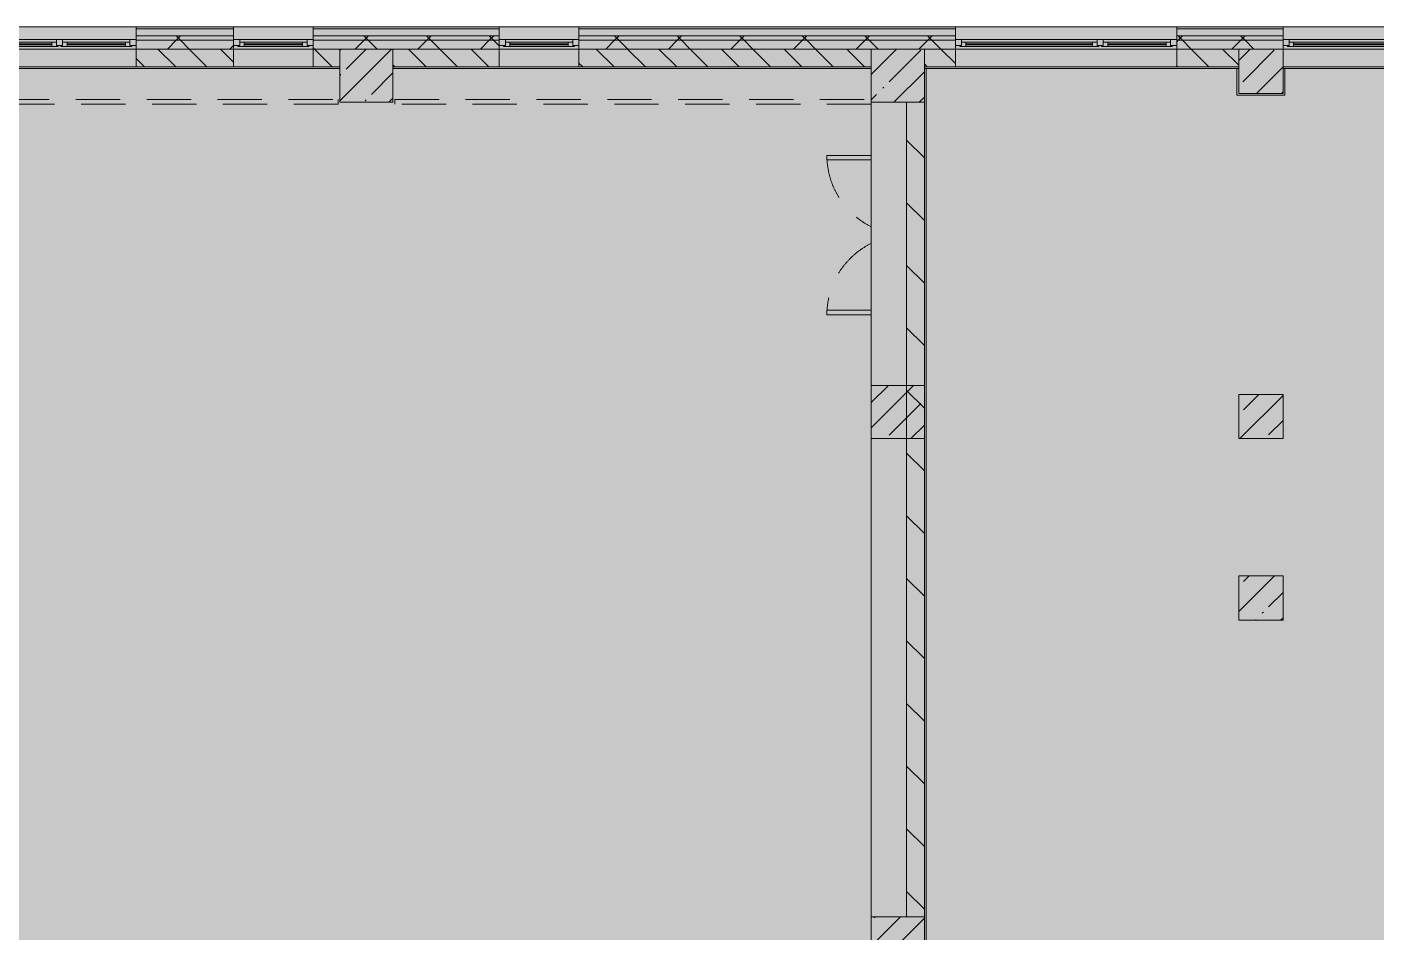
# Model space of a CAD drawing. Header units: millimetres. Extents: x -8624 to 200327, y -8553 to 29000.
# Drawn here: x 56628 to 71860, y 17127 to 27350 of the extents above; entities that cross this region are included whole.
import ezdxf

# ---------------------------------------------------------------- set-up
doc = ezdxf.new("R2010")
doc.units = ezdxf.units.MM
doc.linetypes.add('200_ШТРИХ__ш1_п0_6_', pattern=[800, 500, -300])
doc.layers.add('A-DETL-GENF-1', color=7, linetype='Continuous', lineweight=9, true_color=0xc0c0c0, transparency=0.4)
for name, color, linetype, lineweight in [('A-DETL-MBND-1', 7, '200_ШТРИХ__ш1_п0_6_', 9), ('A-WALL', 7, 'Continuous', 5), ('I-WALL', 7, 'Continuous', 5), ('S-COLS', 7, 'Continuous', 5)]:
    doc.layers.add(name, color=color, linetype=linetype, lineweight=lineweight)
for name, color, linetype, lineweight, true_color in [('A-FLOR-1', 7, 'Continuous', 5, 0xb7b7b7), ('A-GLAZ-1', 7, 'Continuous', 5, 0x737373), ('A-WALL-1', 7, 'Continuous', 5, 0x737373), ('A-WALL-2', 7, 'Continuous', 9, 0x737373), ('I-WALL-2', 7, 'Continuous', 5, 0x737373), ('S-COLS-1', 7, 'Continuous', 5, 0x737373)]:
    doc.layers.add(name, color=color, linetype=linetype, lineweight=lineweight, true_color=true_color)
pattern_1 = [(45, (0, 0), (-285.1231, 285.1231), []), (45, (285.12, 0), (-285.1231, 285.1231), [504.031, -100.806, 16.764, -84.042])]
pattern_2 = [(45, (0, 0), (-353.5534, 353.5534), []), (135, (0, 0), (-353.5534, -353.5534), [])]

# ---------------------------------------------------------------- blocks, each defined once
blk = doc.blocks.new('BSC_Колонна _Прямоугольная - 600х600-V19-3_1_2_птичка копия 1')
at = {"layer": 'S-COLS'}
h = blk.add_hatch(dxfattribs=at)
h.set_pattern_fill('FP_22', color=256, style=0, pattern_type=2)
h.set_pattern_definition([(45, (-66460, -17000), (-285.1231, 285.1231), []), (45, (-66174.88, -17000), (-285.1231, 285.1231), [504.031, -100.806, 16.764, -84.042])])
h.paths.add_polyline_path([(-300, -300), (300, -300), (300, 300), (-300, 300)])
at = {"layer": 'S-COLS-1'}
for p, q in [((300, 300), (-300, 300)), ((-300, 300), (-300, -300)), ((300, -300), (300, 300)), ((-300, -300), (300, -300))]:
    blk.add_line(p, q, dxfattribs=at)
blk = doc.blocks.new('BSC_Колонна _Прямоугольная - 500х500-V37-3_1_2_птичка копия 1')
at = {"layer": 'S-COLS'}
h = blk.add_hatch(dxfattribs=at)
h.set_pattern_fill('FP_43', color=256, style=0, pattern_type=2)
h.set_pattern_definition([(45, (-70560, -22950), (-285.1231, 285.1231), []), (45, (-70274.88, -22950), (-285.1231, 285.1231), [504.031, -100.806, 16.764, -84.042])])
h.paths.add_polyline_path([(-250, -250), (250, -250), (250, 250), (-250, 250)])
at = {"layer": 'S-COLS-1'}
for p, q in [((250, 250), (-250, 250)), ((-250, 250), (-250, -250)), ((250, -250), (250, 250)), ((-250, -250), (250, -250))]:
    blk.add_line(p, q, dxfattribs=at)
blk = doc.blocks.new('120_Окно_СКБ_2Ст - 120_Окно_СКБ_2Ст 3100х2500 _мал_створка слева_ 2-19089248-3_1_2_птичка копия 1')
at = {"layer": 'A-GLAZ-1'}
for p, q in [((-1550, -75), (-1550, -5)), ((-1550, -5), (-1480, -5)), ((1550, -5), (-1550, -5)), ((-1480, -75), (-1550, -75)), ((-1550, -75), (-1500, -75)), ((-1480, -75), (-1500, -75)), ((-1500, -75), (-1500, -85)), ((-1500, -85), (670, -85)), ((670, -85), (-1500, -85)), ((-1480, -5), (-1480, -75)), ((650, -35), (-1480, -35)), ((-1480, -35), (-1480, -75)), ((-1430, -85), (-1430, -35)), ((-1430, -55), (600, -55)), ((600, -65), (-1430, -65)), ((600, -85), (600, -35)), ((650, -75), (650, -5)), ((650, -5), (720, -5)), ((650, -75), (650, -35)), ((720, -75), (650, -75)), ((670, -75), (650, -75)), ((670, -75), (700, -75)), ((670, -85), (670, -75)), ((720, -75), (700, -75)), ((700, -75), (700, -85)), ((700, -85), (1500, -85)), ((1500, -85), (700, -85)), ((720, -5), (720, -75)), ((1480, -35), (720, -35)), ((720, -35), (720, -75)), ((770, -85), (770, -35)), ((770, -55), (1430, -55)), ((1430, -65), (770, -65)), ((1430, -85), (1430, -35)), ((1480, -75), (1480, -5)), ((1480, -5), (1550, -5)), ((1480, -75), (1480, -35)), ((1550, -75), (1480, -75)), ((1500, -75), (1480, -75)), ((1500, -75), (1550, -75)), ((1500, -85), (1500, -75)), ((1550, -5), (1550, -75))]:
    blk.add_line(p, q, dxfattribs=at)
blk = doc.blocks.new('110_Дверь_СКБ_2Ст - Д-10 1800x2100h_Актовый зал EI30-32403870-3_1_2_птичка копия 1')
at = {"layer": 'A-DETL-MBND-1'}
for points in [[(-888, 500), (-838, 500), (-838, 1000), (-888, 1000)], [(862, 500), (912, 500), (912, 1000), (862, 1000), (862, 564)]]:
    blk.add_hatch(color=256, dxfattribs=at).paths.add_polyline_path(points)
for p, q in [((-888, 1000), (-888, 500)), ((-838, 1000), (-888, 1000)), ((-838, 500), (-838, 1000)), ((912, 1000), (862, 1000)), ((862, 1000), (862, 500)), ((912, 500), (912, 1000))]:
    blk.add_line(p, q, dxfattribs=at)
for centre, start, end in [((-888, 100), 26.7445, 90), ((912, 100), 90, 153.2555)]:
    blk.add_arc(centre, 900, start, end, dxfattribs=at)
blk = doc.blocks.new('BSC_Колонна _Прямоугольная - 500х500-V103-3_1_2_птичка копия 1')
at = {"layer": 'S-COLS'}
h = blk.add_hatch(dxfattribs=at)
h.set_pattern_fill('FP_71', color=256, style=0, pattern_type=2)
h.set_pattern_definition([(45, (-70560, -20900), (-285.1231, 285.1231), []), (45, (-70274.88, -20900), (-285.1231, 285.1231), [504.031, -100.806, 16.764, -84.042])])
h.paths.add_polyline_path([(-250, -250), (250, -250), (250, 250), (-250, 250), (-250, -178)])
at = {"layer": 'S-COLS-1'}
for p, q in [((250, 250), (-250, 250)), ((-250, 250), (-250, -250)), ((250, -250), (250, 250)), ((-250, -250), (250, -250))]:
    blk.add_line(p, q, dxfattribs=at)
blk = doc.blocks.new('120_Окно_СКБ_1Ст - 120_Окно_СКБ_1Ст 900х2500_h_-19906774-3_1_2_птичка копия 1')
at = {"layer": 'A-GLAZ-1'}
for p, q in [((-450, -75), (-450, -5)), ((-450, -5), (-380, -5)), ((450, -5), (-450, -5)), ((-380, -75), (-450, -75)), ((-450, -75), (-400, -75)), ((-380, -75), (-400, -75)), ((-400, -75), (-400, -85)), ((-400, -85), (400, -85)), ((400, -85), (-400, -85)), ((-380, -5), (-380, -75)), ((380, -35), (-380, -35)), ((-380, -35), (-380, -75)), ((-330, -85), (-330, -35)), ((-330, -55), (330, -55)), ((330, -65), (-330, -65)), ((330, -85), (330, -35)), ((380, -75), (380, -5)), ((380, -5), (450, -5)), ((380, -75), (380, -35)), ((450, -75), (380, -75)), ((400, -75), (380, -75)), ((400, -75), (450, -75)), ((400, -85), (400, -75)), ((450, -5), (450, -75))]:
    blk.add_line(p, q, dxfattribs=at)
blk = doc.blocks.new('120_Окно_СКБ_2Ст - 120_Окно_СКБ_2Ст 2500х2500 _мал створка справа_-23206729-3_1_2_птичка копия 1')
at = {"layer": 'A-GLAZ-1'}
for p, q in [((-1250, -75), (-1250, -5)), ((-1250, -5), (-1180, -5)), ((1250, -5), (-1250, -5)), ((-1180, -75), (-1250, -75)), ((-1250, -75), (-1200, -75)), ((-1180, -75), (-1200, -75)), ((-1200, -75), (-1200, -85)), ((-1200, -85), (370, -85)), ((370, -85), (-1200, -85)), ((-1180, -5), (-1180, -75)), ((350, -35), (-1180, -35)), ((-1180, -35), (-1180, -75)), ((-1130, -85), (-1130, -35)), ((-1130, -55), (300, -55)), ((300, -65), (-1130, -65)), ((300, -85), (300, -35)), ((350, -75), (350, -5)), ((350, -5), (420, -5)), ((350, -75), (350, -35)), ((420, -75), (350, -75)), ((370, -75), (350, -75)), ((370, -75), (400, -75)), ((370, -85), (370, -75)), ((420, -75), (400, -75)), ((400, -75), (400, -85)), ((400, -85), (1200, -85)), ((1200, -85), (400, -85)), ((420, -5), (420, -75)), ((1180, -35), (420, -35)), ((420, -35), (420, -75)), ((470, -85), (470, -35)), ((470, -55), (1130, -55)), ((1130, -65), (470, -65)), ((1130, -85), (1130, -35)), ((1180, -75), (1180, -5)), ((1180, -5), (1250, -5)), ((1180, -75), (1180, -35)), ((1250, -75), (1180, -75)), ((1200, -75), (1180, -75)), ((1200, -75), (1250, -75)), ((1200, -85), (1200, -75)), ((1250, -5), (1250, -75))]:
    blk.add_line(p, q, dxfattribs=at)
blk = doc.blocks.new('120_Окно_СКБ_2Ст - 120_Окно_СКБ_2Ст 2100х2400 _мал створка справа_-19092174-3_1_2_птичка копия 1')
at = {"layer": 'A-GLAZ-1'}
for p, q in [((-1050, -75), (-1050, -5)), ((-1050, -5), (-980, -5)), ((1050, -5), (-1050, -5)), ((-980, -75), (-1050, -75)), ((-1050, -75), (-1000, -75)), ((-980, -75), (-1000, -75)), ((-1000, -75), (-1000, -85)), ((-1000, -85), (170, -85)), ((170, -85), (-1000, -85)), ((-980, -5), (-980, -75)), ((150, -35), (-980, -35)), ((-980, -35), (-980, -75)), ((-930, -85), (-930, -35)), ((-930, -55), (100, -55)), ((100, -65), (-930, -65)), ((100, -85), (100, -35)), ((150, -75), (150, -5)), ((150, -5), (220, -5)), ((150, -75), (150, -35)), ((220, -75), (150, -75)), ((170, -75), (150, -75)), ((170, -75), (200, -75)), ((170, -85), (170, -75)), ((220, -75), (200, -75)), ((200, -75), (200, -85)), ((200, -85), (1000, -85)), ((1000, -85), (200, -85)), ((220, -5), (220, -75)), ((980, -35), (220, -35)), ((220, -35), (220, -75)), ((270, -85), (270, -35)), ((270, -55), (930, -55)), ((930, -65), (270, -65)), ((930, -85), (930, -35)), ((980, -75), (980, -5)), ((980, -5), (1050, -5)), ((980, -75), (980, -35)), ((1050, -75), (980, -75)), ((1000, -75), (980, -75)), ((1000, -75), (1050, -75)), ((1000, -85), (1000, -75)), ((1050, -5), (1050, -75))]:
    blk.add_line(p, q, dxfattribs=at)

msp = doc.modelspace()

# ---------------------------------------------------------------- hatches: boundary and pattern name
at = {"layer": 'A-DETL-GENF-1'}
msp.add_hatch(color=256, dxfattribs=at).paths.add_polyline_path([(73932, -251.7), (75850, -251.7), (75850, 3288.3), (84570, 3288.3), (84570, 27348.3), (41910, 27348.3), (41910, 23888.3), (38310.1, 23888.3), (38310.1, -251.7), (72154, -251.7)])
at = {"layer": 'A-WALL'}
h = msp.add_hatch(dxfattribs=at)
h.set_pattern_fill('FP_27', color=256, style=0, pattern_type=2)
h.set_pattern_definition(pattern_2)
h.paths.add_polyline_path([(84516.2, 27200), (84570, 27200), (84570, 27250), (80350, 27250), (80350, 27200), (84155, 27200)])
h.paths.add_polyline_path([(76598.8, 27200), (77250, 27200), (77250, 27250), (76350, 27250), (76350, 27200)])
h.paths.add_polyline_path([(65931.4, 27200), (67110, 27200), (67110, 27250), (62860, 27250), (62860, 27200), (65042.4, 27200)])
h.paths.add_polyline_path([(69610, 27200), (70810, 27200), (70810, 27250), (69610, 27250)])
h.paths.add_polyline_path([(61486.6, 27200), (61960, 27200), (61960, 27250), (59860, 27250), (59860, 27200), (60597.6, 27200)])
h.paths.add_polyline_path([(72910, 27200), (74250, 27200), (74250, 27250), (72910, 27250)])
h.paths.add_polyline_path([(57930.7, 27200), (58960, 27200), (58960, 27250), (57860, 27250), (57860, 27200)])
h.paths.add_polyline_path([(53260, 27200), (54760, 27200), (54760, 27250), (53260, 27250)])
h.paths.add_polyline_path([(50760, 27200), (50760, 27250), (49660.3, 27250), (49660.3, 27200), (49930.1, 27200)])
h.paths.add_polyline_path([(42060, 27200), (44560, 27200), (44560, 27250), (42060, 27250)])
h.paths.add_polyline_path([(48152.2, 27200), (48760.3, 27200), (48760.3, 27250), (47660, 27250), (47660, 27200)])
h = msp.add_hatch(dxfattribs=at)
h.set_pattern_fill('FP_27', color=256, style=0, pattern_type=2)
h.set_pattern_definition(pattern_2)
h.paths.add_polyline_path([(84480, 27100), (84570, 27100), (84570, 27200), (80350, 27200), (80350, 27100), (84155, 27100)])
h.paths.add_polyline_path([(66820.3, 27100), (67110, 27100), (67110, 27200), (62860, 27200), (62860, 27100), (66375.8, 27100)])
h.paths.add_polyline_path([(69610, 27100), (70810, 27100), (70810, 27200), (69610, 27200)])
h.paths.add_polyline_path([(72910, 27100), (74250, 27100), (74250, 27200), (72910, 27200)])
h.paths.add_polyline_path([(76598.8, 27100), (77250, 27100), (77250, 27200), (76350, 27200), (76350, 27100)])
h.paths.add_polyline_path([(61960, 27100), (61960, 27200), (59860, 27200), (59860, 27100), (61486.6, 27100)])
h.paths.add_polyline_path([(58960, 27100), (58960, 27200), (57860, 27200), (57860, 27100), (57930.7, 27100)])
h.paths.add_polyline_path([(54374.9, 27100), (54760, 27100), (54760, 27200), (53260, 27200), (53260, 27100), (53486, 27100)])
h.paths.add_polyline_path([(50760, 27100), (50760, 27200), (49660.3, 27200), (49660.3, 27100), (49930.1, 27100)])
h.paths.add_polyline_path([(42160, 27100), (44560, 27100), (44560, 27200), (42160, 27200)])
h.paths.add_polyline_path([(48152.2, 27100), (48760.3, 27100), (48760.3, 27200), (47660, 27200), (47660, 27100)])
h = msp.add_hatch(dxfattribs=at)
h.set_pattern_fill('FP_25', color=256, style=0, pattern_type=2)
h.set_pattern_definition([(135, (0, 0), (-176.7767, -176.7767), [])])
h.paths.add_polyline_path([(80350, 26900), (80650, 26900), (80650, 27100), (80350, 27100), (80350, 27006.1)])
h.paths.add_polyline_path([(81150, 26900), (84200, 26900), (84200, 27100), (81150, 27100), (81150, 27031.3)])
h.paths.add_polyline_path([(76350, 26900), (76750, 26900), (76750, 27100), (76350, 27100)])
h.paths.add_polyline_path([(72910, 26900), (73540, 26900), (73540, 27100), (72910, 27100)])
h.paths.add_polyline_path([(70310, 26900), (70310, 27100), (69610, 27100), (69610, 26900)])
h.paths.add_polyline_path([(65042.4, 26900), (66160, 26900), (66160, 27100), (62860, 27100), (62860, 26900), (63264.5, 26900)])
h.paths.add_polyline_path([(66760, 26900), (67110, 26900), (67110, 27100), (66760, 27100), (66760, 27031.3)])
h.paths.add_polyline_path([(74040, 26900), (74250, 26900), (74250, 27100), (74040, 27100), (74040, 27031.3)])
h.paths.add_polyline_path([(57860, 26900), (58960, 26900), (58960, 27100), (57860, 27100)])
h.paths.add_polyline_path([(60160, 26900), (60160, 27100), (59860, 27100), (59860, 26900)])
h.paths.add_polyline_path([(60760, 26900), (61960, 26900), (61960, 27100), (60760, 27100)])
h.paths.add_polyline_path([(54160, 26900), (54160, 27100), (53260, 27100), (53260, 26900), (53486, 26900)])
h.paths.add_polyline_path([(42760, 26900), (44560, 26900), (44560, 27100), (42760, 27100), (42760, 27031.3)])
h.paths.add_polyline_path([(47660, 26900), (48160, 26900), (48160, 27100), (47660, 27100)])
h.paths.add_polyline_path([(49660.3, 26900), (50760, 26900), (50760, 27100), (49660.3, 27100)])
at = {"layer": 'I-WALL'}
h = msp.add_hatch(dxfattribs=at)
h.set_pattern_fill('FP_26', color=256, style=0, pattern_type=2)
h.set_pattern_definition([(135, (0, 0), (-353.5534, -353.5534), [])])
h.paths.add_polyline_path([(66560, 12320), (66760, 12320), (66760, 16700), (66560, 16700), (66560, 13839.9)])
h.paths.add_polyline_path([(66760, 17300), (66760, 26500), (66560, 26500), (66560, 17300)])
at = {"layer": 'S-COLS'}
h = msp.add_hatch(dxfattribs=at)
h.set_pattern_fill('FP_23', color=256, style=0, pattern_type=2)
h.set_pattern_definition(pattern_1)
h.paths.add_polyline_path([(60597.6, 26500), (60760, 26500), (60760, 27100), (60160, 27100), (60160, 26500)])
h = msp.add_hatch(dxfattribs=at)
h.set_pattern_fill('FP_23', color=256, style=0, pattern_type=2)
h.set_pattern_definition(pattern_1)
h.paths.add_polyline_path([(66760, 26500), (66760, 27100), (66160, 27100), (66160, 26500), (66560, 26500)])
h = msp.add_hatch(dxfattribs=at)
h.set_pattern_fill('FP_23', color=256, style=0, pattern_type=2)
h.set_pattern_definition(pattern_1)
h.paths.add_polyline_path([(70376.1, 26600), (70810, 26600), (70810, 27100), (70310, 27100), (70310, 26600)])
h = msp.add_hatch(dxfattribs=at)
h.set_pattern_fill('FP_23', color=256, style=0, pattern_type=2)
h.set_pattern_definition(pattern_1)
h.paths.add_polyline_path([(66760, 22700), (66760, 23300), (66160, 23300), (66160, 22700)])

# ---------------------------------------------------------------- linework, layer by layer
at = {"layer": 'A-DETL-MBND-1'}
for p, q in [((54780, 26529), (60140, 26529)), ((60140, 26479), (60140, 26529)), ((60781, 26529), (60781, 26479)), ((60781, 26529), (66160, 26529)), ((60140, 26479), (54780, 26479)), ((66160, 26479), (60781, 26479))]:
    msp.add_line(p, q, dxfattribs=at)
at = {"layer": 'A-FLOR-1'}
for p, q in [((66780, 26880), (66780, 13620)), ((70290, 26580), (70290, 26880)), ((70830, 26880), (70830, 26580)), ((70830, 26580), (70290, 26580)), ((66160, 26500), (66160, 23300)), ((66160, 22700), (66160, 17300))]:
    msp.add_line(p, q, dxfattribs=at)
at = {"layer": 'A-WALL'}
msp.add_line((76350, 27350), (49660.3, 27350), dxfattribs=at)
at = {"layer": 'A-WALL-1'}
for p, q in [((57860, 27348.3), (57860, 26900)), ((58960, 26900), (58960, 27348.3)), ((59860, 27348.3), (59860, 26900)), ((61960, 26900), (61960, 27348.3)), ((62860, 27348.3), (62860, 26900)), ((67110, 26900), (67110, 27348.3)), ((69610, 27348.3), (69610, 26900)), ((70810, 27100), (70810, 27348.3)), ((80650, 27100), (53260, 27100)), ((60160, 26900), (60160, 27100)), ((60760, 27100), (60760, 26900)), ((66160, 26900), (66160, 27100)), ((66760, 27100), (66760, 26900)), ((70310, 26900), (70310, 27100)), ((57860, 26900), (58960, 26900)), ((59860, 26900), (60160, 26900)), ((60760, 26900), (61960, 26900)), ((62860, 26900), (66160, 26900)), ((66760, 26900), (67110, 26900)), ((69610, 26900), (70310, 26900))]:
    msp.add_line(p, q, dxfattribs=at)
at = {"layer": 'A-WALL-2'}
for p, q in [((58960, 27330), (57860, 27330)), ((61960, 27330), (59860, 27330)), ((67110, 27330), (62860, 27330)), ((70810, 27330), (69610, 27330)), ((58960, 27250), (57860, 27250)), ((58960, 27200), (57860, 27200)), ((61960, 27250), (59860, 27250)), ((61960, 27200), (59860, 27200)), ((67110, 27250), (62860, 27250)), ((67110, 27200), (62860, 27200)), ((70810, 27250), (69610, 27250)), ((70810, 27200), (69610, 27200))]:
    msp.add_line(p, q, dxfattribs=at)
at = {"layer": 'I-WALL-2'}
for p, q in [((54760, 27100), (57860, 27100)), ((58960, 27100), (59860, 27100)), ((61960, 27100), (62860, 27100)), ((67110, 27100), (69610, 27100)), ((70810, 27100), (72910, 27100)), ((57860, 26900), (54760, 26900)), ((60160, 26880), (54760, 26880)), ((59860, 26900), (58960, 26900)), ((66160, 26880), (60760, 26880)), ((62860, 26900), (61960, 26900)), ((70310, 26880), (66760, 26880)), ((69610, 26900), (67110, 26900)), ((72910, 26900), (70810, 26900)), ((73540, 26880), (70810, 26880)), ((66560, 26500), (66560, 17300)), ((66760, 26500), (66560, 26500)), ((66760, 17300), (66760, 26500))]:
    msp.add_line(p, q, dxfattribs=at)
at = {"layer": 'S-COLS-1'}
for p, q in [((60760, 27100), (60160, 27100)), ((60160, 27100), (60160, 26900)), ((60760, 26900), (60760, 27100)), ((66760, 27100), (66160, 27100)), ((66160, 27100), (66160, 26900)), ((66760, 26900), (66760, 27100)), ((70810, 27100), (70310, 27100)), ((70310, 27100), (70310, 26900)), ((70810, 26600), (70810, 27100)), ((60160, 26900), (60160, 26500)), ((60760, 26500), (60760, 26900)), ((66160, 26900), (66160, 26500)), ((66760, 26500), (66760, 26900)), ((70310, 26900), (70310, 26600)), ((70310, 26600), (70810, 26600)), ((60160, 26500), (60760, 26500)), ((66160, 26500), (66560, 26500)), ((66560, 26500), (66760, 26500)), ((66760, 23300), (66160, 23300)), ((66160, 23300), (66160, 22700)), ((66760, 22700), (66760, 23300)), ((66160, 22700), (66760, 22700))]:
    msp.add_line(p, q, dxfattribs=at)

# ---------------------------------------------------------------- block references
at = {"layer": 'A-DETL-MBND-1', "rotation": 89.9999999999999}
msp.add_blockref('110_Дверь_СКБ_2Ст - Д-10 1800x2100h_Актовый зал EI30-32403870-3_1_2_птичка копия 1', (66660, 24987.5), dxfattribs=at)
at = {"layer": 'A-GLAZ-1'}
for name, p in [('120_Окно_СКБ_2Ст - 120_Окно_СКБ_2Ст 3100х2500 _мал_створка слева_ 2-19089248-3_1_2_птичка копия 1', (56310, 27215)), ('120_Окно_СКБ_1Ст - 120_Окно_СКБ_1Ст 900х2500_h_-19906774-3_1_2_птичка копия 1', (59410, 27215)), ('120_Окно_СКБ_1Ст - 120_Окно_СКБ_1Ст 900х2500_h_-19906774-3_1_2_птичка копия 1', (62410, 27215)), ('120_Окно_СКБ_2Ст - 120_Окно_СКБ_2Ст 2500х2500 _мал створка справа_-23206729-3_1_2_птичка копия 1', (68360, 27215)), ('120_Окно_СКБ_2Ст - 120_Окно_СКБ_2Ст 2100х2400 _мал створка справа_-19092174-3_1_2_птичка копия 1', (71860, 27215))]:
    msp.add_blockref(name, p, dxfattribs=at)
at = {"layer": 'S-COLS-1'}
for name, p in [('BSC_Колонна _Прямоугольная - 500х500-V37-3_1_2_птичка копия 1', (70560, 22950)), ('BSC_Колонна _Прямоугольная - 500х500-V103-3_1_2_птичка копия 1', (70560, 20900)), ('BSC_Колонна _Прямоугольная - 600х600-V19-3_1_2_птичка копия 1', (66460, 17000))]:
    msp.add_blockref(name, p, dxfattribs=at)

doc.saveas('drawing.dxf')
